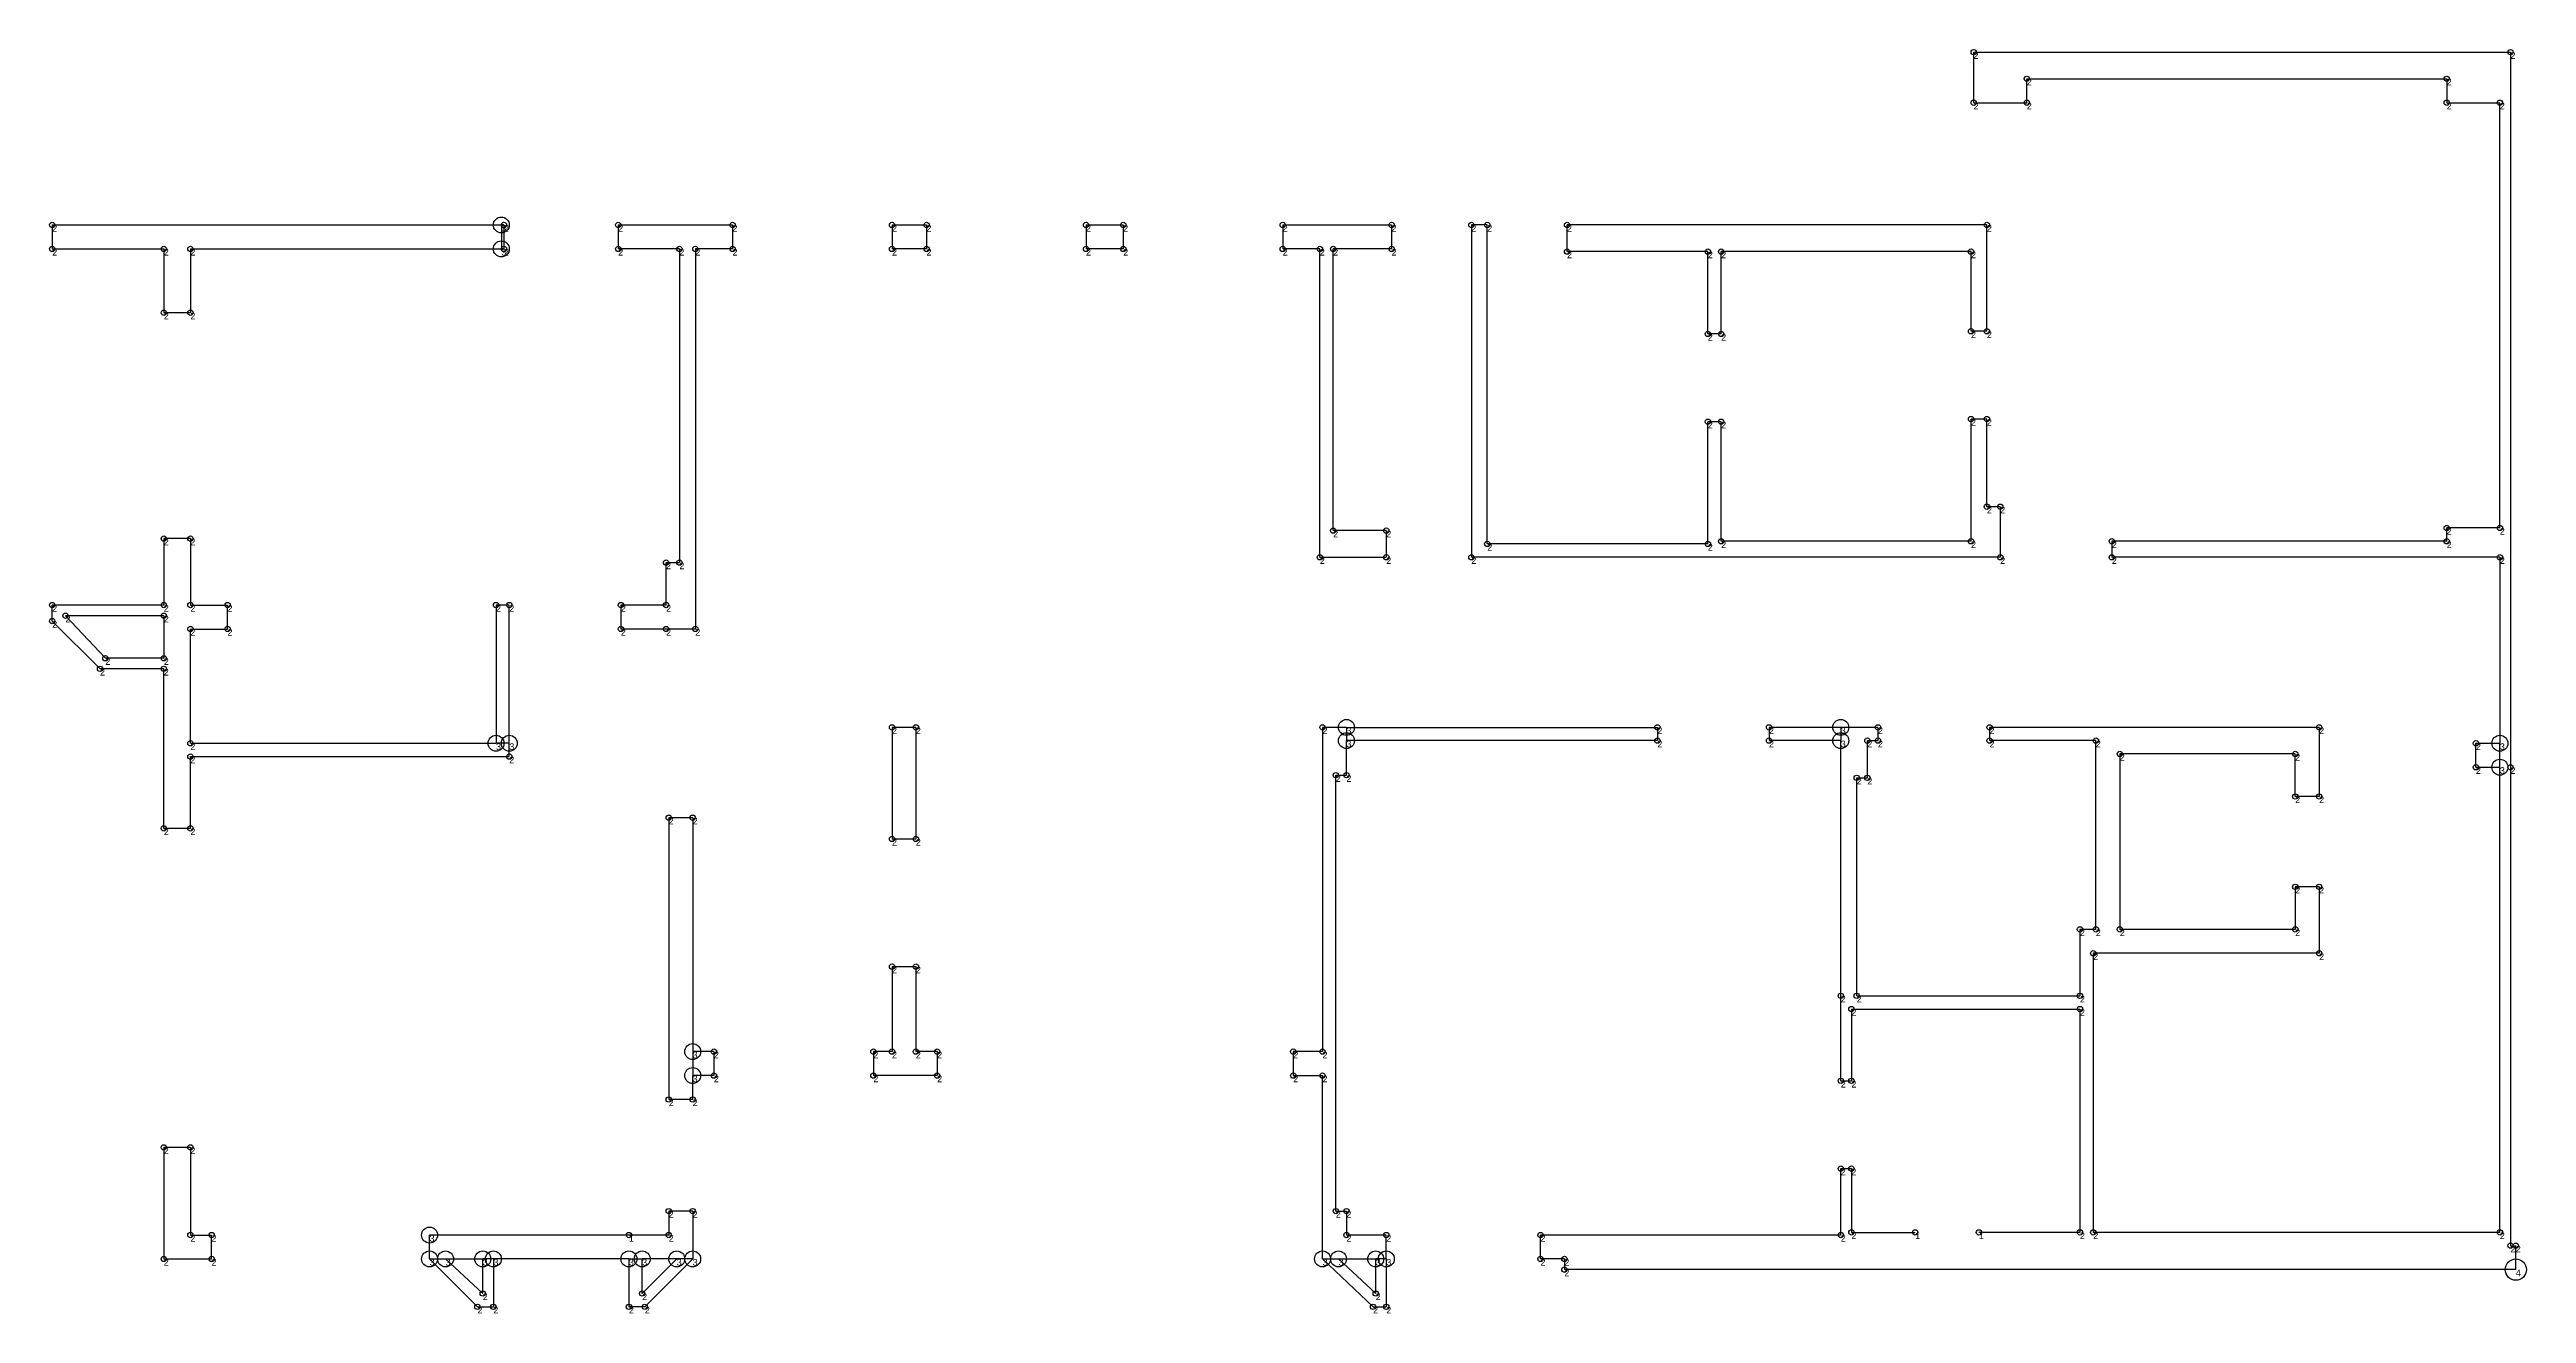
# Model space of a CAD drawing. Header units: metres. Extents: x 472 to 1404, y 564 to 1039.
import ezdxf

# ---------------------------------------------------------------- set-up
doc = ezdxf.new("R2010")
doc.units = ezdxf.units.M

msp = doc.modelspace()

# ---------------------------------------------------------------- linework, layer by layer
for p, q in [((1196, 1019), (1196, 1038)), ((1196, 1038), (1398, 1038)), ((1398, 1038), (1398, 589)), ((1216, 1019), (1216, 1028)), ((1216, 1028), (1374, 1028)), ((1374, 1028), (1374, 1019)), ((1196, 1019), (1216, 1019)), ((1374, 1019), (1394, 1019)), ((1394, 859), (1394, 1019)), ((473, 973), (473, 964)), ((473, 973), (642, 973)), ((643, 973), (642, 973)), ((642, 973), (642, 964)), ((643, 973), (643, 964)), ((686, 973), (729, 973)), ((686, 973), (686, 964)), ((729, 973), (729, 964)), ((789, 973), (802, 973)), ((789, 973), (789, 964)), ((802, 973), (802, 964)), ((862, 973), (876, 973)), ((862, 973), (862, 964)), ((876, 973), (876, 964)), ((936, 973), (977, 973)), ((936, 973), (936, 964)), ((977, 973), (977, 964)), ((1013, 973), (1007, 973)), ((1007, 973), (1007, 848)), ((1013, 853), (1013, 973)), ((1201, 973), (1043, 973)), ((1043, 963), (1043, 973)), ((1201, 933), (1201, 973)), ((473, 964), (515, 964)), ((515, 964), (515, 940)), ((525, 964), (525, 940)), ((525, 964), (642, 964)), ((643, 964), (642, 964)), ((709, 964), (686, 964)), ((709, 964), (709, 846)), ((729, 964), (715, 964)), ((715, 964), (715, 821)), ((802, 964), (789, 964)), ((876, 964), (862, 964)), ((950, 964), (936, 964)), ((950, 848), (950, 964)), ((955, 858), (955, 964)), ((977, 964), (955, 964)), ((1096, 963), (1043, 963)), ((1096, 932), (1096, 963)), ((1195, 963), (1101, 963)), ((1101, 932), (1101, 963)), ((1195, 933), (1195, 963)), ((525, 940), (515, 940)), ((1101, 932), (1096, 932)), ((1201, 933), (1195, 933)), ((1101, 899), (1096, 899)), ((1096, 853), (1096, 899)), ((1101, 854), (1101, 899)), ((1201, 900), (1195, 900)), ((1195, 854), (1195, 900)), ((1201, 867), (1201, 900)), ((1206, 867), (1201, 867)), ((1206, 867), (1206, 848)), ((975, 858), (955, 858)), ((975, 858), (975, 848)), ((1374, 854), (1374, 859)), ((1394, 859), (1374, 859)), ((525, 855), (515, 855)), ((515, 855), (515, 830)), ((525, 855), (525, 830)), ((1096, 853), (1013, 853)), ((1195, 854), (1101, 854)), ((1374, 854), (1248, 854)), ((1248, 854), (1248, 848)), ((704, 830), (704, 846)), ((704, 846), (709, 846)), ((950, 848), (975, 848)), ((1206, 848), (1007, 848)), ((1394, 848), (1248, 848)), ((1394, 848), (1394, 778)), ((515, 830), (473, 830)), ((473, 824), (473, 830)), ((525, 830), (539, 830)), ((539, 821), (539, 830)), ((645, 830), (640, 830)), ((640, 830), (640, 778)), ((645, 778), (645, 830)), ((704, 830), (687, 830)), ((687, 830), (687, 821)), ((491, 806), (473, 824)), ((515, 826), (478, 826)), ((493, 810), (478, 826)), ((515, 826), (515, 810)), ((525, 778), (525, 821)), ((525, 821), (539, 821)), ((704, 821), (687, 821)), ((715, 821), (704, 821)), ((515, 806), (491, 806)), ((515, 810), (493, 810)), ((515, 746), (515, 806)), ((798, 784), (789, 784)), ((789, 784), (789, 742)), ((798, 784), (798, 742)), ((960, 784), (951, 784)), ((951, 784), (951, 662)), ((960, 784), (1077, 784)), ((960, 784), (960, 779)), ((1077, 784), (1077, 779)), ((1146, 784), (1119, 784)), ((1119, 784), (1119, 779)), ((1160, 784), (1146, 784)), ((1146, 784), (1146, 779)), ((1160, 784), (1160, 779)), ((1326, 784), (1202, 784)), ((1202, 784), (1202, 779)), ((1326, 784), (1326, 758)), ((525, 778), (640, 778)), ((645, 778), (640, 778)), ((645, 773), (645, 778)), ((960, 766), (960, 779)), ((1077, 779), (960, 779)), ((1146, 779), (1119, 779)), ((1146, 683), (1146, 779)), ((1156, 765), (1156, 779)), ((1156, 779), (1160, 779)), ((1242, 779), (1202, 779)), ((1242, 708), (1242, 779)), ((1317, 774), (1251, 774)), ((1251, 774), (1251, 708)), ((1317, 758), (1317, 774)), ((1385, 769), (1385, 778)), ((1385, 778), (1394, 778)), ((1394, 769), (1394, 778)), ((525, 746), (525, 773)), ((525, 773), (645, 773)), ((956, 602), (956, 766)), ((956, 766), (960, 766)), ((1152, 683), (1152, 765)), ((1152, 765), (1156, 765)), ((1385, 769), (1394, 769)), ((1394, 594), (1394, 769)), ((1398, 769), (1398, 769)), ((1326, 758), (1317, 758)), ((525, 746), (515, 746)), ((714, 750), (705, 750)), ((705, 750), (705, 644)), ((714, 750), (714, 662)), ((789, 742), (798, 742)), ((1326, 724), (1317, 724)), ((1317, 724), (1317, 708)), ((1326, 724), (1326, 699)), ((1242, 708), (1236, 708)), ((1236, 708), (1236, 683)), ((1326, 699), (1241, 699)), ((1241, 699), (1241, 594)), ((1317, 708), (1251, 708)), ((789, 694), (789, 662)), ((789, 694), (798, 694)), ((798, 694), (798, 662)), ((1146, 651), (1146, 683)), ((1152, 683), (1236, 683)), ((1150, 678), (1150, 651)), ((1150, 678), (1236, 678)), ((1236, 678), (1236, 594)), ((722, 662), (714, 662)), ((714, 662), (714, 653)), ((722, 662), (722, 653)), ((789, 662), (782, 662)), ((782, 662), (782, 653)), ((806, 662), (798, 662)), ((806, 662), (806, 653)), ((951, 662), (940, 662)), ((940, 662), (940, 653)), ((714, 644), (714, 653)), ((722, 653), (714, 653)), ((806, 653), (782, 653)), ((940, 653), (951, 653)), ((951, 584), (951, 653)), ((714, 644), (705, 644)), ((1146, 651), (1150, 651)), ((515, 626), (515, 584)), ((515, 626), (525, 626)), ((525, 626), (525, 593)), ((1146, 593), (1146, 618)), ((1146, 618), (1150, 618)), ((1150, 618), (1150, 594)), ((714, 602), (705, 602)), ((705, 602), (705, 593)), ((714, 602), (714, 584)), ((956, 602), (960, 602)), ((960, 602), (960, 593)), ((525, 593), (533, 593)), ((533, 584), (533, 593)), ((705, 593), (615, 593)), ((690, 593), (615, 593)), ((615, 584), (615, 593)), ((975, 593), (960, 593)), ((975, 584), (975, 593)), ((1033, 584), (1033, 593)), ((1146, 593), (1033, 593)), ((1150, 594), (1174, 594)), ((1236, 594), (1198, 594)), ((1394, 594), (1241, 594)), ((1398, 589), (1400, 589)), ((1400, 580), (1400, 589)), ((515, 584), (533, 584)), ((615, 584), (633, 566)), ((615, 584), (621, 584)), ((621, 584), (635, 571)), ((621, 584), (635, 584)), ((635, 571), (635, 584)), ((639, 584), (635, 584)), ((690, 584), (639, 584)), ((639, 584), (639, 566)), ((690, 584), (690, 566)), ((690, 584), (695, 584)), ((708, 584), (695, 571)), ((708, 584), (695, 584)), ((695, 571), (695, 584)), ((714, 584), (696, 566)), ((714, 584), (708, 584)), ((951, 584), (970, 566)), ((951, 584), (957, 584)), ((957, 584), (971, 571)), ((957, 584), (971, 584)), ((975, 584), (971, 584)), ((971, 571), (971, 584)), ((975, 584), (975, 566)), ((1042, 584), (1033, 584)), ((1042, 584), (1042, 580)), ((1400, 580), (1042, 580)), ((1400, 580), (1400, 580)), ((633, 566), (639, 566)), ((696, 566), (690, 566)), ((970, 566), (975, 566))]:
    msp.add_line(p, q)
at = {"layer": 'debug', "color": 5}
for centre in [(1196, 1038), (1398, 1038), (1216, 1028), (1374, 1028), (1196, 1019), (1216, 1019), (1374, 1019), (1394, 1019), (473, 973), (643, 973), (686, 973), (729, 973), (789, 973), (802, 973), (862, 973), (876, 973), (936, 973), (977, 973), (1007, 973), (1013, 973), (1043, 973), (1201, 973), (473, 964), (515, 964), (525, 964), (643, 964), (686, 964), (709, 964), (715, 964), (729, 964), (789, 964), (802, 964), (862, 964), (876, 964), (936, 964), (950, 964), (955, 964), (977, 964), (1043, 963), (1096, 963), (1101, 963), (1195, 963), (515, 940), (525, 940), (1096, 932), (1101, 932), (1195, 933), (1201, 933), (1096, 899), (1101, 899), (1195, 900), (1201, 900), (1201, 867), (1206, 867), (955, 858), (975, 858), (1374, 859), (1394, 859), (515, 855), (525, 855), (950, 848), (975, 848), (1007, 848), (1013, 853), (1096, 853), (1101, 854), (1195, 854), (1206, 848), (1248, 854), (1248, 848), (1374, 854), (1394, 848), (704, 846), (709, 846), (473, 830), (515, 830), (525, 830), (539, 830), (640, 830), (645, 830), (687, 830), (704, 830), (473, 824), (478, 826), (515, 826), (525, 821), (539, 821), (687, 821), (704, 821), (715, 821), (493, 810), (515, 810), (491, 806), (515, 806), (789, 784), (798, 784), (951, 784), (1077, 784), (1119, 784), (1160, 784), (1202, 784), (1326, 784), (525, 778), (525, 773), (645, 773), (1077, 779), (1119, 779), (1156, 779), (1160, 779), (1202, 779), (1242, 779), (1251, 774), (1317, 774), (1385, 778), (956, 766), (960, 766), (1152, 765), (1156, 765), (1385, 769), (1398, 769), (1317, 758), (1326, 758), (515, 746), (525, 746), (705, 750), (714, 750), (789, 742), (798, 742), (1317, 724), (1326, 724), (1236, 708), (1242, 708), (1251, 708), (1317, 708), (1241, 699), (1326, 699), (789, 694), (798, 694), (1146, 683), (1152, 683), (1236, 683), (1150, 678), (1236, 678), (722, 662), (782, 662), (789, 662), (798, 662), (806, 662), (940, 662), (951, 662), (722, 653), (782, 653), (806, 653), (940, 653), (951, 653), (705, 644), (714, 644), (1146, 651), (1150, 651), (515, 626), (525, 626), (1146, 618), (1150, 618), (705, 602), (714, 602), (956, 602), (960, 602), (525, 593), (533, 593), (705, 593), (960, 593), (975, 593), (1033, 593), (1146, 593), (1150, 594), (1236, 594), (1241, 594), (1394, 594), (1398, 589), (1400, 589), (515, 584), (533, 584), (1033, 584), (1042, 584), (1042, 580), (635, 571), (695, 571), (971, 571), (633, 566), (639, 566), (690, 566), (696, 566), (970, 566), (975, 566)]:
    msp.add_circle(centre, 1, dxfattribs=at)
at = {"layer": 'debug', "color": 3}
for centre in [(642, 973), (642, 964), (960, 784), (1146, 784), (640, 778), (645, 778), (960, 779), (1146, 779), (1394, 778), (1394, 769), (714, 662), (714, 653), (615, 593), (615, 584), (621, 584), (635, 584), (639, 584), (690, 584), (695, 584), (708, 584), (714, 584), (951, 584), (957, 584), (971, 584), (975, 584)]:
    msp.add_circle(centre, 3, dxfattribs=at)
at = {"layer": 'debug', "color": 1}
for centre in [(690, 593), (1174, 594), (1198, 594)]:
    msp.add_circle(centre, 1, dxfattribs=at)
at = {"layer": 'debug', "color": 4}
msp.add_circle((1400, 580), 4, dxfattribs=at)

# ---------------------------------------------------------------- texts
at = {"layer": 'debug', "char_height": 2.5, "attachment_point": 1}
for s, insert in [('2', (1196, 1038)), ('2', (1398, 1038)), ('2', (1216, 1028)), ('2', (1374, 1028)), ('2', (1196, 1019)), ('2', (1216, 1019)), ('2', (1374, 1019)), ('2', (1394, 1019)), ('2', (473, 973)), ('3', (642, 973)), ('2', (643, 973)), ('2', (686, 973)), ('2', (729, 973)), ('2', (789, 973)), ('2', (802, 973)), ('2', (862, 973)), ('2', (876, 973)), ('2', (936, 973)), ('2', (977, 973)), ('2', (1007, 973)), ('2', (1013, 973)), ('2', (1043, 973)), ('2', (1201, 973)), ('2', (473, 964)), ('2', (515, 964)), ('2', (525, 964)), ('3', (642, 964)), ('2', (643, 964)), ('2', (686, 964)), ('2', (709, 964)), ('2', (715, 964)), ('2', (729, 964)), ('2', (789, 964)), ('2', (802, 964)), ('2', (862, 964)), ('2', (876, 964)), ('2', (936, 964)), ('2', (950, 964)), ('2', (955, 964)), ('2', (977, 964)), ('2', (1043, 963)), ('2', (1096, 963)), ('2', (1101, 963)), ('2', (1195, 963)), ('2', (515, 940)), ('2', (525, 940)), ('2', (1096, 932)), ('2', (1101, 932)), ('2', (1195, 933)), ('2', (1201, 933)), ('2', (1096, 899)), ('2', (1101, 899)), ('2', (1195, 900)), ('2', (1201, 900)), ('2', (1201, 867)), ('2', (1206, 867)), ('2', (955, 858)), ('2', (975, 858)), ('2', (1374, 859)), ('2', (1394, 859)), ('2', (515, 855)), ('2', (525, 855)), ('2', (1013, 853)), ('2', (1096, 853)), ('2', (1101, 854)), ('2', (1195, 854)), ('2', (1248, 854)), ('2', (1374, 854)), ('2', (704, 846)), ('2', (709, 846)), ('2', (950, 848)), ('2', (975, 848)), ('2', (1007, 848)), ('2', (1206, 848)), ('2', (1248, 848)), ('2', (1394, 848)), ('2', (473, 830)), ('2', (515, 830)), ('2', (525, 830)), ('2', (539, 830)), ('2', (640, 830)), ('2', (645, 830)), ('2', (687, 830)), ('2', (704, 830)), ('2', (473, 824)), ('2', (478, 826)), ('2', (515, 826)), ('2', (525, 821)), ('2', (539, 821)), ('2', (687, 821)), ('2', (704, 821)), ('2', (715, 821)), ('2', (491, 806)), ('2', (493, 810)), ('2', (515, 810)), ('2', (515, 806)), ('2', (789, 784)), ('2', (798, 784)), ('2', (951, 784)), ('3', (960, 784)), ('2', (1077, 784)), ('2', (1119, 784)), ('3', (1146, 784)), ('2', (1160, 784)), ('2', (1202, 784)), ('2', (1326, 784)), ('2', (525, 778)), ('3', (640, 778)), ('3', (645, 778)), ('3', (960, 779)), ('2', (1077, 779)), ('2', (1119, 779)), ('3', (1146, 779)), ('2', (1156, 779)), ('2', (1160, 779)), ('2', (1202, 779)), ('2', (1242, 779)), ('2', (1251, 774)), ('2', (1317, 774)), ('2', (1385, 778)), ('3', (1394, 778)), ('2', (525, 773)), ('2', (645, 773)), ('2', (956, 766)), ('2', (960, 766)), ('2', (1152, 765)), ('2', (1156, 765)), ('2', (1385, 769)), ('3', (1394, 769)), ('2', (1398, 769)), ('2', (1317, 758)), ('2', (1326, 758)), ('2', (515, 746)), ('2', (525, 746)), ('2', (705, 750)), ('2', (714, 750)), ('2', (789, 742)), ('2', (798, 742)), ('2', (1317, 724)), ('2', (1326, 724)), ('2', (1236, 708)), ('2', (1241, 699)), ('2', (1242, 708)), ('2', (1251, 708)), ('2', (1317, 708)), ('2', (1326, 699)), ('2', (789, 694)), ('2', (798, 694)), ('2', (1146, 683)), ('2', (1152, 683)), ('2', (1236, 683)), ('2', (1150, 678)), ('2', (1236, 678)), ('3', (714, 662)), ('2', (722, 662)), ('2', (782, 662)), ('2', (789, 662)), ('2', (798, 662)), ('2', (806, 662)), ('2', (940, 662)), ('2', (951, 662)), ('3', (714, 653)), ('2', (722, 653)), ('2', (782, 653)), ('2', (806, 653)), ('2', (940, 653)), ('2', (951, 653)), ('2', (705, 644)), ('2', (714, 644)), ('2', (1146, 651)), ('2', (1150, 651)), ('2', (515, 626)), ('2', (525, 626)), ('2', (1146, 618)), ('2', (1150, 618)), ('2', (705, 602)), ('2', (714, 602)), ('2', (956, 602)), ('2', (960, 602)), ('2', (525, 593)), ('2', (533, 593)), ('3', (615, 593)), ('1', (690, 593)), ('2', (705, 593)), ('2', (960, 593)), ('2', (975, 593)), ('2', (1033, 593)), ('2', (1146, 593)), ('2', (1150, 594)), ('1', (1174, 594)), ('1', (1198, 594)), ('2', (1236, 594)), ('2', (1241, 594)), ('2', (1394, 594)), ('2', (1398, 589)), ('2', (1400, 589)), ('2', (515, 584)), ('2', (533, 584)), ('3', (615, 584)), ('3', (621, 584)), ('3', (635, 584)), ('3', (639, 584)), ('3', (690, 584)), ('3', (695, 584)), ('3', (708, 584)), ('3', (714, 584)), ('3', (951, 584)), ('3', (957, 584)), ('3', (971, 584)), ('3', (975, 584)), ('2', (1033, 584)), ('2', (1042, 584)), ('2', (1042, 580)), ('4', (1400, 580)), ('2', (635, 571)), ('2', (695, 571)), ('2', (971, 571)), ('2', (633, 566)), ('2', (639, 566)), ('2', (690, 566)), ('2', (696, 566)), ('2', (970, 566)), ('2', (975, 566))]:
    msp.add_mtext(s, dxfattribs=dict(at, insert=insert))

doc.saveas('drawing.dxf')
